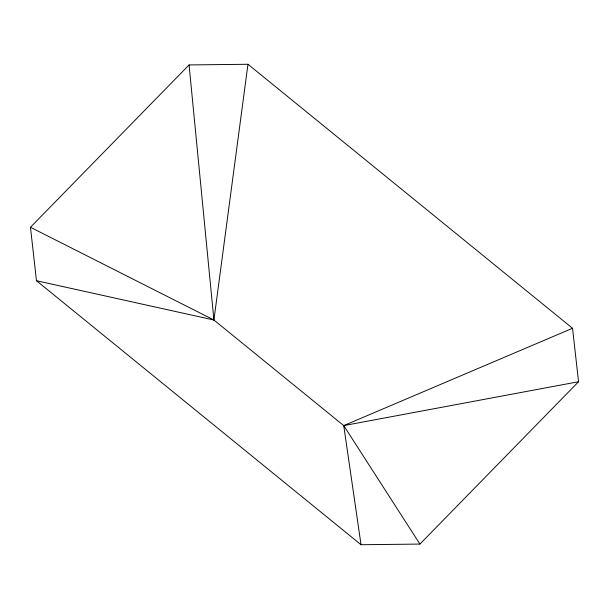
<?xml version="1.0" encoding="UTF-8"?>
<svg xmlns="http://www.w3.org/2000/svg" width="609" height="609" viewBox="0 0 609 609"><rect width="100%" height="100%" fill="white"/><g stroke="black" fill="none" stroke-linecap="round" stroke-linejoin="round"><path stroke-width="0.91" d="M419.921 544.073L343.735 425.607L213.911 320.007L247.97 64.272L189.079 64.927L30.45 227.271L36.471 280.726L361.03 544.728L419.921 544.073L578.55 381.729L572.529 328.274L247.97 64.272M361.03 544.728L343.735 425.607L572.529 328.274M343.735 425.607L578.55 381.729M36.471 280.726L213.911 320.007L189.079 64.927M30.45 227.271L213.911 320.007"/></g></svg>
